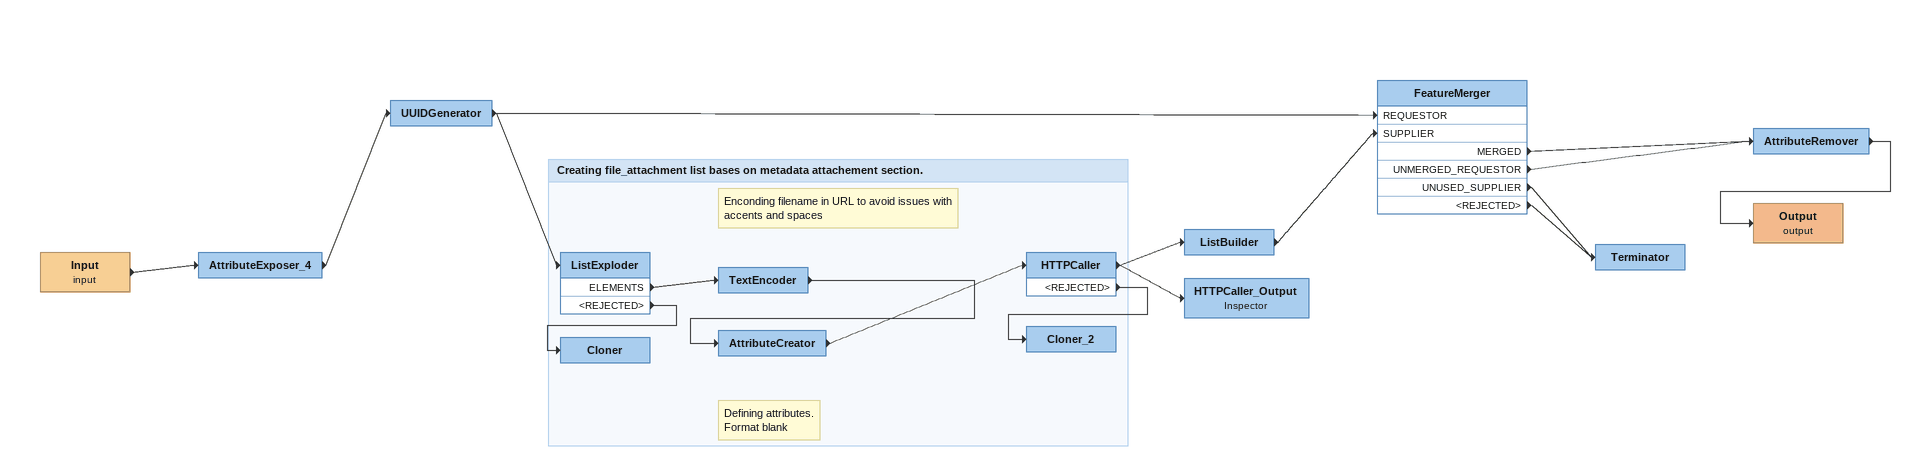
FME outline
Input (input)
    -> AttributeExposer_4
AttributeExposer_4
    -> UUIDGenerator
UUIDGenerator
    -> ListExploder
    -> FeatureMerger [REQUESTOR]
ListBuilder
    -> FeatureMerger [SUPPLIER]
FeatureMerger
    MERGED -> AttributeRemover
    UNMERGED_REQUESTOR -> AttributeRemover
    UNUSED_SUPPLIER -> Terminator
    <REJECTED> -> Terminator
AttributeRemover
    -> Output (output)
Output (output)
Terminator
HTTPCaller_Output: Inspector

Bookmark: Creating file_attachment list bases on metadata attachement section.
ListExploder
    ELEMENTS -> TextEncoder
    <REJECTED> -> Cloner
Note: Enconding filename in URL to avoid issues with accents and spaces
TextEncoder
    -> AttributeCreator
Note: Defining attributes. / Format blank
AttributeCreator
    -> HTTPCaller
HTTPCaller
    -> ListBuilder
    -> HTTPCaller_Output
    <REJECTED> -> Cloner_2
Cloner_2
Cloner
